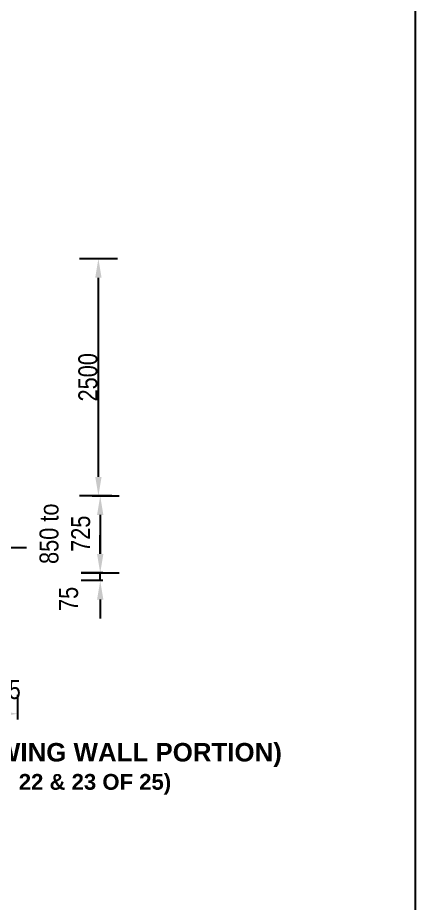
# Model space of a CAD drawing. Extents: x -358915 to 1258323, y -1667244 to -305611.
# Drawn here: x 599606 to 604633, y -1480332 to -1469131 of the extents above; entities that cross this region are included whole.
import ezdxf

# ---------------------------------------------------------------- set-up
doc = ezdxf.new("R2010")
doc.units = 0
doc.header["$LTSCALE"] = 300
doc.header["$MEASUREMENT"] = 0
doc.layers.get('DEFPOINTS').update_dxf_attribs({"linetype": 'CONTINUOUS'})
doc.layers.add('Dim', color=7, linetype='CONTINUOUS', lineweight=9)
doc.layers.add('LINE', color=7, linetype='CONTINUOUS')
doc.layers.add('TXT', color=7, linetype='CONTINUOUS')
doc.styles.add('DIM', font='isocp3.shx')
doc.styles.add('dimText', font='ARIALN.TTF')
doc.dimstyles.new('dim n_120', dxfattribs={"dimtxt": 240, "dimasz": 240, "dimexe": 240, "dimexo": 150, "dimgap": 100, "dimtad": 2, "dimdec": 0, "dimzin": 0, "dimdsep": 46, "dimtxsty": 'DIM', "dimcen": 350, "dimclrd": 5, "dimclre": 5, "dimclrt": 7, "dimadec": 0, "dimazin": 0, "dimtfac": 1, "dimtdec": 0, "dimtmove": 0, "dimatfit": 3, "dimfxl": 240, "dimfxlon": 1, "dimtolj": 1, "dimtzin": 0, "dimarcsym": 0})

# ---------------------------------------------------------------- blocks, each defined once
blk = doc.blocks.new('*D702')
at = {"layer": 'DEFPOINTS', "color": 0, "ltscale": 50, "transparency": 16777216}
for p in [(600398, -1475179), (600172, -1476154), (600649, -1476154)]:
    blk.add_point(p, dxfattribs=at)
at = {"layer": 'Dim', "color": 5, "lineweight": -2, "ltscale": 50, "transparency": 16777216}
for p, q in [((600548, -1475179), (600889, -1475179)), ((600649, -1475419), (600649, -1475914)), ((600409, -1476154), (600889, -1476154))]:
    blk.add_line(p, q, dxfattribs=at)
at = {"layer": 'Dim', "color": 5, "ltscale": 50, "transparency": 16777216}
for points in [[(600609, -1475419), (600689, -1475419), (600649, -1475179)], [(600609, -1475914), (600689, -1475914), (600649, -1476154)]]:
    blk.add_solid(points, dxfattribs=at)
at = {"layer": 'Dim', "color": 7, "ltscale": 50, "transparency": 16777216, "insert": (600203, -1475658), "char_height": 240, "attachment_point": 5, "rotation": 90, "style": 'dimText'}
blk.add_mtext('\\A1;850 to\\P725 ', dxfattribs=at)
blk = doc.blocks.new('*D711')
at = {"layer": 'DEFPOINTS', "color": 0, "ltscale": 50, "transparency": 16777216}
for p in [(599237, -1475831), (598847, -1475948), (599237, -1475948)]:
    blk.add_point(p, dxfattribs=at)
at = {"layer": 'Dim', "color": 5, "lineweight": -2, "ltscale": 50, "transparency": 16777216}
for p, q in [((598847, -1475831), (598847, -1475591)), ((599237, -1475831), (599237, -1475591)), ((598607, -1475831), (598367, -1475831)), ((598847, -1475831), (599237, -1475831)), ((599477, -1475831), (599717, -1475831))]:
    blk.add_line(p, q, dxfattribs=at)
at = {"layer": 'Dim', "color": 5, "ltscale": 50, "transparency": 16777216}
for points in [[(598607, -1475791), (598607, -1475871), (598847, -1475831)], [(599477, -1475791), (599477, -1475871), (599237, -1475831)]]:
    blk.add_solid(points, dxfattribs=at)
at = {"layer": 'Dim', "color": 7, "ltscale": 50, "transparency": 16777216, "insert": (599021, -1475604), "char_height": 240, "attachment_point": 5, "style": 'dimText'}
blk.add_mtext('\\A1;300', dxfattribs=at)
blk = doc.blocks.new('*D727')
at = {"layer": 'DEFPOINTS', "color": 0, "ltscale": 50, "transparency": 16777216}
for p in [(599606, -1477935), (598696, -1478171), (599606, -1478158)]:
    blk.add_point(p, dxfattribs=at)
at = {"layer": 'Dim', "color": 5, "lineweight": -2, "ltscale": 50, "transparency": 16777216}
for p, q in [((598696, -1478021), (598696, -1477695)), ((599606, -1478008), (599606, -1477695)), ((598936, -1477935), (599366, -1477935))]:
    blk.add_line(p, q, dxfattribs=at)
at = {"layer": 'Dim', "color": 5, "ltscale": 50, "transparency": 16777216}
for points in [[(598936, -1477895), (598936, -1477975), (598696, -1477935)], [(599366, -1477895), (599366, -1477975), (599606, -1477935)]]:
    blk.add_solid(points, dxfattribs=at)
at = {"layer": 'Dim', "color": 7, "ltscale": 50, "transparency": 16777216, "insert": (598842, -1477630), "char_height": 240, "attachment_point": 5, "style": 'dimText'}
blk.add_mtext('\\A1;1125 TO 675', dxfattribs=at)
blk = doc.blocks.new('*D901')
at = {"layer": 'DEFPOINTS', "color": 0, "ltscale": 50, "transparency": 16777216}
for p in [(600649, -1476154), (600833, -1476154), (600833, -1476251)]:
    blk.add_point(p, dxfattribs=at)
at = {"layer": 'Dim', "color": 5, "lineweight": -2, "ltscale": 50, "transparency": 16777216}
for p, q in [((600649, -1475914), (600649, -1475674)), ((600683, -1476154), (600409, -1476154)), ((600649, -1476251), (600649, -1476154)), ((600683, -1476251), (600409, -1476251)), ((600649, -1476491), (600649, -1476731))]:
    blk.add_line(p, q, dxfattribs=at)
at = {"layer": 'Dim', "color": 5, "ltscale": 50, "transparency": 16777216}
for points in [[(600609, -1475914), (600689, -1475914), (600649, -1476154)], [(600609, -1476491), (600689, -1476491), (600649, -1476251)]]:
    blk.add_solid(points, dxfattribs=at)
at = {"layer": 'Dim', "color": 7, "ltscale": 50, "transparency": 16777216, "insert": (600250, -1476482), "char_height": 240, "attachment_point": 5, "rotation": 90, "style": 'dimText'}
blk.add_mtext('\\A1;75', dxfattribs=at)
blk = doc.blocks.new('*D902')
at = {"layer": 'DEFPOINTS', "color": 0, "ltscale": 50, "transparency": 16777216}
for p in [(600626, -1472179), (601070, -1472179, 0), (600947, -1475179)]:
    blk.add_point(p, dxfattribs=at)
at = {"layer": 'Dim', "color": 5, "lineweight": -2, "ltscale": 50, "transparency": 16777216}
for p, q in [((600866, -1472179), (600386, -1472179)), ((600626, -1474939), (600626, -1472419)), ((600797, -1475179), (600386, -1475179))]:
    blk.add_line(p, q, dxfattribs=at)
at = {"layer": 'Dim', "color": 5, "ltscale": 50, "transparency": 16777216}
for points in [[(600586, -1472419), (600666, -1472419), (600626, -1472179)], [(600586, -1474939), (600666, -1474939), (600626, -1475179)]]:
    blk.add_solid(points, dxfattribs=at)
at = {"layer": 'Dim', "color": 7, "ltscale": 50, "transparency": 16777216, "insert": (600494, -1473679), "char_height": 240, "attachment_point": 5, "rotation": 90, "style": 'dimText'}
blk.add_mtext('\\A1;2500', dxfattribs=at)

msp = doc.modelspace()

# ---------------------------------------------------------------- linework, layer by layer
at = {"layer": 'LINE'}
msp.add_lwpolyline([(604632.6, -1500594.3), (553746.6, -1500594.3), (553746.6, -1464610.7), (604632.6, -1464610.7)], close=True, dxfattribs=at)

# ---------------------------------------------------------------- texts
at = {"layer": 'TXT', "color": 0, "insert": (592227, -1478811.3, 0), "char_height": 130, "width": 12654.453, "attachment_point": 4}
msp.add_mtext('\\A1;{\\fArial|b1|i0|c0|p34;\\H1.8x;\\C6;SECTION C\\H0.7x;\\S^ 2;\\H1.429x;-C\\H0.7x;\\S^ 2;\\H1.429x; (VALID FOR 1050 LENGTH IN WING WALL PORTION)\\P\\A0;\\H0.8547x;\\C7;(FOUNDATION TREATMENT SHOWN IN SHEET NO  21, 22 & 23 OF 25) \\P\\A1;\\fArial|b0|i0|c0|p34;\\H1.138x;\\C6; }', dxfattribs=at)

# ---------------------------------------------------------------- dimensions: what is measured, and where the dimension line sits
at = {"layer": 'Dim', "ltscale": 50}
dim = msp.add_linear_dim(base=(600626.4, -1472178.5, 0), p1=(600946.9, -1475178.5, 0), p2=(601070.2, -1472178.5), angle=90, text='2500', dimstyle='dim n_120', override={"dimgap": 10, "dimtxsty": 'dimText', "dimtmove": 2}, dxfattribs=at)
dim.commit()
dim.dimension.update_dxf_attribs({"geometry": '*D902', "text_midpoint": (600493.9, -1473678.5, 0)})
for base, p1, p2, angle, text, picture, middle in [((600649.4, -1476153.5, 0), (600397.8, -1475178.5, 0), (600171.9, -1476153.5, 0), 270, '850 to\\P725 ', '*D702', (600203.2, -1475657.6, 0)), ((599237.3, -1475830.9, 0), (598847.3, -1475947.5, 0), (599237.3, -1475947.5, 0), 180, '300', '*D711', (599021.3, -1475604, 0)), ((600649.4, -1476153.5, 0), (600832.9, -1476251, 0), (600832.9, -1476153.5, 0), 270, '75', '*D901', (600249.6, -1476482.2, 0)), ((599605.8, -1477934.9, 0), (598695.8, -1478170.5, 0), (599605.8, -1478157.8, 0), 180, '1125 TO 675', '*D727', (598842.2, -1477629.7, 0))]:
    dim = msp.add_linear_dim(base=base, p1=p1, p2=p2, angle=angle, text=text, dimstyle='dim n_120', override={"dimgap": 10, "dimtxsty": 'dimText', "dimtmove": 2}, dxfattribs=at)
    dim.commit()
    dim.dimension.update_dxf_attribs({"geometry": picture, "text_midpoint": middle, "dimtype": 160})

doc.saveas('drawing.dxf')
